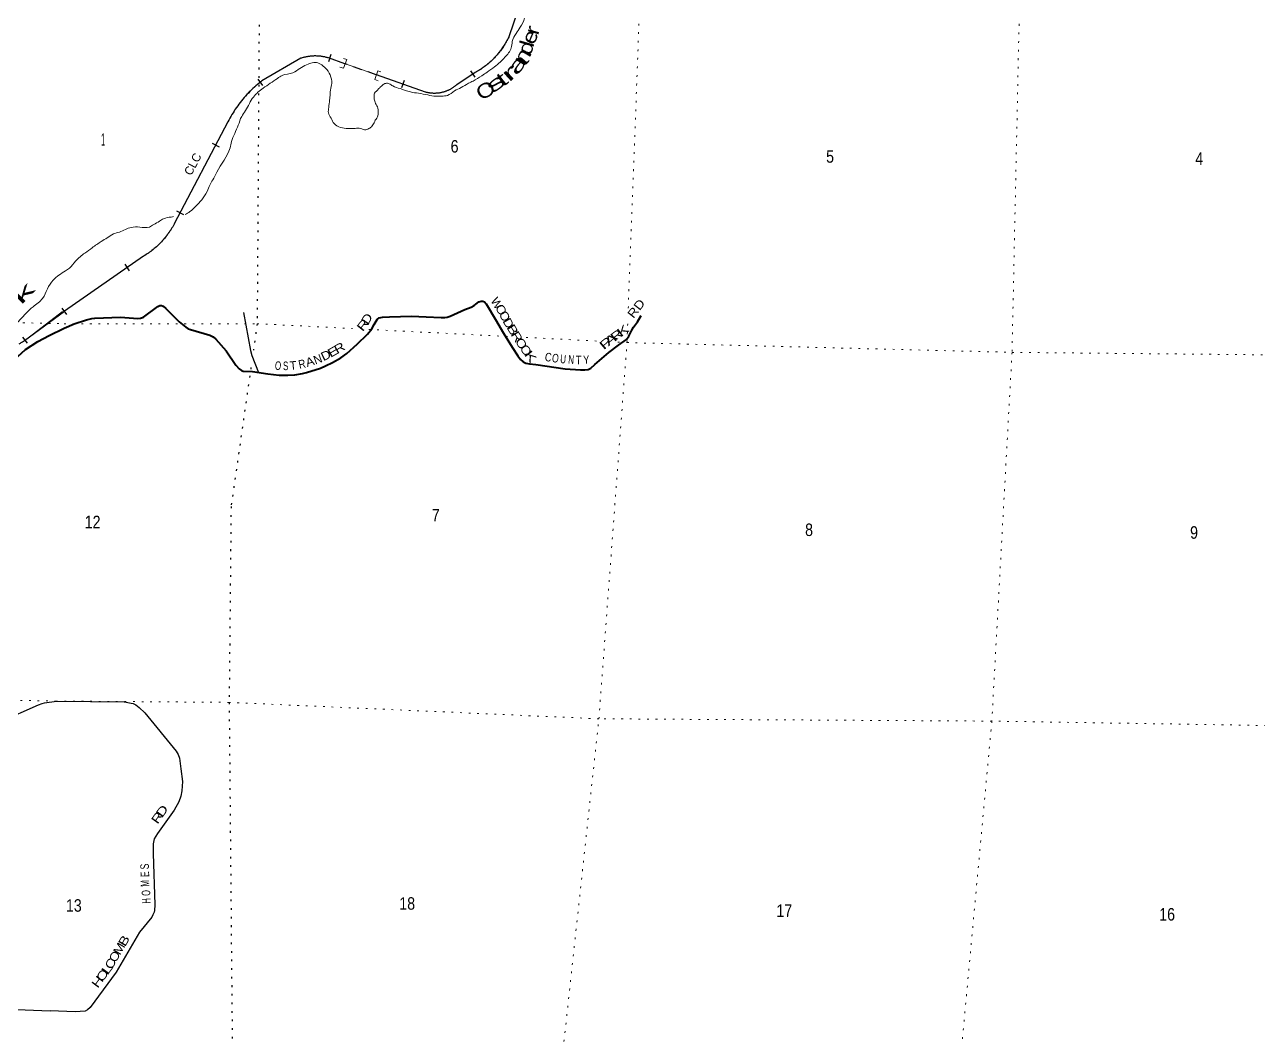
# Model space of a CAD drawing. Header units: feet. Extents: x -509309 to -252658, y -547785 to -360805.
# Drawn here: x -476531 to -459270, y -481320 to -467175 of the extents above; entities that cross this region are included whole.
import ezdxf
from ezdxf.enums import TextEntityAlignment as Align

# ---------------------------------------------------------------- set-up
doc = ezdxf.new("R2010")
doc.units = ezdxf.units.FT
doc.header["$LTSCALE"] = 80
doc.linetypes.add('DOTTED', pattern=[1.5, 0.3, -1.2])
doc.linetypes.add('SHORT_DASHED', pattern=[2.7, 1.5, -1.2])
for name, color, linetype, lineweight in [('26', 7, 'Continuous', 40), ('27', 7, 'Continuous', 13), ('29', 7, 'Continuous', 25), ('34', 7, 'Continuous', 25), ('39', 7, 'Continuous', 13), ('6', 7, 'DOTTED', 25), ('7', 7, 'DOTTED', 13)]:
    doc.layers.add(name, color=color, linetype=linetype, lineweight=lineweight)
doc.layers.add('30', color=7, linetype='Continuous')
doc.layers.add('41', color=7, linetype='Continuous')

msp = doc.modelspace()

# ---------------------------------------------------------------- linework, layer by layer
at = {"layer": '26'}
for points in [[(-475978.55, -471422.61), (-475838.17, -471360.95), (-475664.72, -471305.65), (-475593.39, -471287.3), (-475548.97, -471281.32), (-475190.01, -471268.85), (-474949.42, -471285.26), (-474908.66, -471283.05), (-474867.91, -471266.92), (-474668.45, -471121.16), (-474639.67, -471105.86), (-474617.38, -471103.34), (-474594.83, -471114.01), (-474556.7, -471146.05), (-474367.05, -471334.6), (-474276.92, -471409.63), (-474242.28, -471432.05), (-474212.41, -471443.5), (-473941.72, -471521.36), (-473895.84, -471542.14), (-473855.31, -471575.2), (-473712.93, -471737.66), (-473574.28, -471942.03), (-473531.06, -471990.65), (-473496.42, -472017.16), (-473472.93, -472024.57), (-473342.27, -472030.24), (-473130.17, -472063.49), (-472970.65, -472078.31), (-472931.93, -472080.35), (-472899.33, -472082.39), (-472848.07, -472081.79), (-472750.56, -472074.24), (-472642.55, -472055.89), (-472585.54, -472041.03), (-472393.94, -471980.46), (-472320.57, -471951.92), (-472223.52, -471904.46), (-472106.6, -471837.75), (-472025.07, -471778.82), (-471878.8, -471648.92), (-471736.14, -471508.84), (-471674.56, -471432.05), (-471639.96, -471372.76), (-471597.12, -471299.54), (-471571.71, -471279.55), (-471523.76, -471268.96), (-471426.16, -471265.83), (-471119.71, -471257.08), (-470914.59, -471263.98), (-470703.6, -471275.13), (-470653.58, -471273.04), (-470618.94, -471268.96), (-470576.14, -471254.69), (-470374.39, -471160.91), (-470282.8, -471129.09), (-470243.97, -471105.86), (-470219.51, -471085.48), (-470174.68, -471054.9), (-470142.51, -471047.02), (-470121.69, -471046.74), (-470099.28, -471054.9), (-470073.38, -471080.07), (-469941.41, -471300.18), (-469832.5, -471493.25), (-469711.61, -471688.84), (-469632.6, -471809.21), (-469593.88, -471860.17), (-469554.78, -471892), (-469518.48, -471911.14), (-469469.57, -471923.37), (-469381.2, -471931.59), (-468966.8, -471991.64), (-468756.32, -472004.92), (-468693.14, -472004.92), (-468647.1, -472003.51), (-468609.59, -471982.5), (-468553.45, -471929.43), (-468359.4, -471763.53), (-468220.3, -471661.37), (-468112.34, -471581.9), (-468075.66, -471533.99), (-468036.43, -471448.95), (-468012.49, -471407.59), (-467955.22, -471334.25), (-467903.3, -471246.34)], [(-476837.06, -472001.88), (-476731.78, -471918.52), (-476520.09, -471721.79), (-476347.15, -471608.94), (-476187.99, -471527.34), (-475978.55, -471422.61)]]:
    msp.add_lwpolyline(points, dxfattribs=at)
at = {"layer": '29'}
for points in [[(-473467.31, -471201.85), (-473371.91, -471736.69), (-473351.39, -471806.59), (-473257.81, -472043.48)], [(-476864.44, -476926.51), (-476339.45, -476695), (-476286.35, -476675.27), (-476252.28, -476666.75), (-476086.24, -476640.87)], [(-476086.24, -476640.87), (-475140.5, -476654.2), (-475087.52, -476660.31), (-475042.87, -476669.39), (-475012.12, -476674.58), (-474977.48, -476692.93), (-474928.57, -476729.62), (-474850.64, -476807.34), (-474412.22, -477342.86), (-474384.5, -477390.1), (-474364.13, -477439.03), (-474343.79, -477588.92), (-474323.37, -477769.27), (-474331.49, -477897.23), (-474347.82, -477973.12), (-474376.35, -478050.58), (-474440.37, -478167.77), (-474673.86, -478494.97), (-474717.96, -478571.02), (-474734.99, -478641.75), (-474734.44, -478774.46), (-474709, -479491.06), (-474714.61, -479571.32), (-474721.18, -479596.84), (-474735.61, -479634.2), (-474751.29, -479665.09), (-474923.77, -479874.28), (-475250.51, -480435.96), (-475615.27, -480928.96), (-475651.95, -480961.58), (-475685.1, -480982.29), (-475825.83, -480991.9), (-476175.71, -480976.89)], [(-476879.74, -480949.39), (-476175.71, -480976.89)]]:
    msp.add_lwpolyline(points, dxfattribs=at)
at = {"layer": '34', "lineweight": 13}
for p, q in [((-469757.97, -467344.77), (-469630.52, -466977.67)), ((-473212.03, -467961.06), (-472668.62, -467644.39)), ((-472280.84, -467639.64), (-470924.03, -468117.95)), ((-472119.3, -467768.09), (-472068.84, -467786.13)), ((-472071.59, -467647.09), (-472025.07, -467663.72)), ((-472068.84, -467786.13), (-472025.07, -467663.72)), ((-471632.5, -467942.16), (-471588.72, -467819.74)), ((-471632.5, -467942.16), (-471585.03, -467959.14)), ((-471588.72, -467819.74), (-471545.99, -467835.02)), ((-470486.57, -468014.5), (-470227.44, -467842.68)), ((-474439.58, -469963), (-473688.21, -468535.05)), ((-475978.99, -471185.19), (-474867.23, -470414.16)), ((-476531, -471597.05), (-476001, -471191.05))]:
    msp.add_line(p, q, dxfattribs=at)
at = {"layer": '34'}
for p, q in [((-472245.49, -467592.61), (-472282.27, -467696.92)), ((-473270.36, -467938.81), (-473201.46, -468025.34)), ((-470294.5, -467819.82), (-470233.38, -467912.01)), ((-471222.34, -467956.06), (-471259.11, -468060.38)), ((-473908.04, -468832.34), (-473810.16, -468883.84)), ((-474405.02, -469782.42), (-474307.13, -469833.93)), ((-475129.7, -470527.9), (-475066.66, -470618.79)), ((-476009.27, -471141.08), (-475946.24, -471231.98)), ((-476491.8, -471634.42), (-476559.07, -471546.61))]:
    msp.add_line(p, q, dxfattribs=at)
at = {"layer": '34', "linetype": 'SHORT_DASHED'}
msp.add_line((-471611.08, -467876.92), (-472048.38, -467722.76), dxfattribs=at)
at = {"layer": '34'}
for points in [[(-469629.47, -466978.01), (-469756.95, -467345.19), (-469758.46, -467348.37), (-469766.45, -467365.29), (-469774.75, -467382.14), (-469783.45, -467398.72), (-469792.38, -467415.29), (-469801.55, -467431.64), (-469811.07, -467447.8), (-469820.84, -467463.73), (-469830.89, -467479.57), (-469841.14, -467495.27), (-469851.78, -467510.7), (-469862.62, -467525.98), (-469873.81, -467541.08), (-469885.18, -467556.04), (-469896.86, -467570.68), (-469908.72, -467585.16), (-469920.84, -467599.43), (-469933.3, -467613.5), (-469945.91, -467627.29), (-469958.8, -467641), (-469971.91, -467654.32), (-469985.3, -467667.57), (-469998.89, -467680.42), (-470012.69, -467693.14), (-470026.63, -467705.57), (-470040.92, -467717.83), (-470055.4, -467729.7), (-470069.99, -467741.38), (-470084.91, -467752.88), (-470099.9, -467764.04), (-470115.13, -467774.98), (-470130.66, -467785.58), (-470146.19, -467795.95), (-470161.98, -467806.07), (-470178.06, -467815.88), (-470194.14, -467825.44), (-470210.38, -467834.71), (-470226.87, -467843.63), (-470485.88, -468015.37), (-470486.54, -468016), (-470492.6, -468021.37), (-470498.76, -468026.67), (-470504.95, -468031.87), (-470511.3, -468036.92), (-470517.7, -468041.86), (-470524.18, -468046.72), (-470530.71, -468051.43), (-470537.42, -468056.05), (-470544.13, -468060.57), (-470550.94, -468064.9)], [(-472049.31, -467722.43), (-472281.17, -467640.69), (-472288.57, -467638.55), (-472299.53, -467635.5), (-472310.5, -467632.65), (-472321.53, -467630.03), (-472332.56, -467627.61), (-472343.69, -467625.35), (-472354.82, -467623.25), (-472366, -467621.42), (-472377.2, -467619.74), (-472388.47, -467618.3), (-472399.75, -467616.99), (-472411.02, -467615.94), (-472422.31, -467615.04), (-472433.6, -467614.35), (-472444.95, -467613.88), (-472456.25, -467613.59), (-472467.62, -467613.49), (-472478.92, -467613.6), (-472490.3, -467613.9), (-472501.61, -467614.44), (-472512.93, -467615.12), (-472524.19, -467615.99), (-472535.51, -467617.08), (-472546.75, -467618.43), (-472557.95, -467619.88), (-472569.22, -467621.57), (-472580.36, -467623.43), (-472591.51, -467625.48), (-472602.63, -467627.82), (-472613.67, -467630.25), (-472624.69, -467632.88), (-472635.7, -467635.79), (-472646.6, -467638.79), (-472657.45, -467641.99), (-472668.17, -467645.41), (-473211.41, -467961.98), (-473228.29, -467975.12), (-473251.2, -467993.36), (-473273.57, -468012.04), (-473295.74, -468031.03), (-473317.53, -468050.39), (-473339.01, -468070.29), (-473360.06, -468090.39), (-473380.94, -468110.96), (-473401.24, -468131.83), (-473421.4, -468153.15), (-473440.94, -468174.77), (-473460.27, -468196.69), (-473479.15, -468218.83), (-473497.74, -468241.5), (-473515.72, -468264.48)], [(-470550.95, -468064.91), (-470557.79, -468069.19), (-470564.8, -468073.34), (-470571.81, -468077.33), (-470578.87, -468081.21), (-470586.07, -468085.02), (-470593.3, -468088.62), (-470600.57, -468092.16), (-470607.92, -468095.53), (-470615.36, -468098.83), (-470622.79, -468101.93), (-470630.34, -468104.91), (-470637.89, -468107.8), (-470645.51, -468110.55), (-470653.18, -468113.12), (-470660.92, -468115.61), (-470668.66, -468117.95), (-470676.46, -468120.14), (-470684.26, -468122.18), (-470692.13, -468124.11), (-470700.02, -468125.92), (-470707.94, -468127.54), (-470715.89, -468129.06), (-470723.89, -468130.42), (-470731.91, -468131.67), (-470739.92, -468132.74), (-470747.94, -468133.7), (-470755.98, -468134.52), (-470764.08, -468135.17), (-470772.12, -468135.69), (-470780.23, -468136.1), (-470788.3, -468136.33), (-470796.43, -468136.46), (-470804.51, -468136.38), (-470812.61, -468136.22), (-470820.67, -468135.92), (-470828.78, -468135.47), (-470836.84, -468134.83), (-470844.87, -468134.11), (-470852.96, -468133.23), (-470860.96, -468132.22), (-470868.98, -468131.06), (-470876.98, -468129.72), (-470884.92, -468128.3), (-470892.87, -468126.73), (-470900.8, -468124.98), (-470908.66, -468123.14), (-470916.5, -468121.17), (-470924.35, -468119.01), (-471609.21, -467877.58)], [(-473515.72, -468264.48), (-473533.4, -468287.61), (-473550.8, -468311.25), (-473567.66, -468334.97), (-473584.16, -468359.08), (-473600.13, -468383.63), (-473615.73, -468408.19), (-473630.95, -468433.12), (-473645.65, -468458.49), (-473659.98, -468483.89), (-473673.86, -468509.49), (-473687.23, -468535.56), (-474438.6, -469963.52), (-474440.67, -469967.43), (-474450.31, -469985.06), (-474460.28, -470002.62), (-474470.46, -470020.05), (-474481.08, -470037.2), (-474491.92, -470054.21), (-474503.14, -470071.03), (-474514.57, -470087.73), (-474526.35, -470104.07), (-474538.34, -470120.29), (-474550.6, -470136.26), (-474563.24, -470152.06), (-474576.06, -470167.56), (-474589.21, -470182.98), (-474602.58, -470198), (-474616.27, -470212.95), (-474630.21, -470227.49), (-474644.36, -470241.9), (-474658.68, -470256.01), (-474673.39, -470269.94), (-474688.33, -470283.47), (-474703.39, -470296.81), (-474718.83, -470309.97), (-474734.34, -470322.77), (-474750.14, -470335.33), (-474766.27, -470347.56), (-474782.42, -470359.52), (-474798.85, -470371.25), (-474815.61, -470382.64), (-474832.39, -470393.78), (-474849.36, -470404.61), (-474866.63, -470415.09), (-475973.45, -471182.94)], [(-476606.26, -471644.09), (-476600.41, -471639.51), (-476590.34, -471632.49), (-476580.23, -471625.62), (-476569.98, -471619), (-476559.68, -471612.48), (-476549.14, -471606.16), (-476538.6, -471600.06), (-476531.6, -471596.13), (-475973.61, -471183.28)]]:
    msp.add_lwpolyline(points, dxfattribs=at)
at = {"layer": '34', "lineweight": 13}
for centre, radius, start, end in [((-470732.78, -466895.92), 1073.18, 298.0915, 335.27641), ((-472467.12, -468262.95), 650.55, 73.36051, 108.04304), ((-472193.71, -469290.37), 1674.53, 127.45405, 153.18799), ((-470798.37, -467672.64), 462.7, 254.2422, 312.36742), ((-475460.91, -469423.15), 1155.23, 300.92453, 332.14029)]:
    msp.add_arc(centre, radius, start, end, dxfattribs=at)
at = {"layer": '39'}
for points in [[(-474283.92, -469830.56), (-474218.64, -469791.88), (-474139.79, -469720.3), (-474054.07, -469624.85), (-473979.76, -469510.94), (-473940.39, -469419.93), (-473899.73, -469349.04), (-473843.6, -469238.52), (-473656.9, -468899.56), (-473635.73, -468811.94), (-473543.26, -468582.19), (-473494.81, -468461.37), (-473439.61, -468376.92), (-473330.5, -468187.91), (-473193.58, -468064.1), (-472993.9, -467926.38), (-472930.23, -467886.4), (-472778.23, -467847.45), (-472679.67, -467786.58), (-472585.49, -467735.6), (-472427.96, -467710.89), (-472359.1, -467751.4), (-472322.05, -467782.8), (-472257.18, -467879.4), (-472235.21, -467996.61), (-472244.73, -468038.45), (-472256.43, -468142.47), (-472263.63, -468232.58), (-472277.21, -468332.51), (-472279.97, -468410.72), (-472244.41, -468484.23), (-472202.9, -468559.95), (-472110.39, -468613.33), (-471908.01, -468626.3), (-471829.78, -468628.99), (-471758.13, -468647.51), (-471727.62, -468636.51), (-471680.28, -468604), (-471642.19, -468549.09), (-471624.79, -468511.54), (-471588.49, -468450.54), (-471585, -468408.49), (-471596.14, -468325.78), (-471627.97, -468260.43), (-471637.01, -468232.01), (-471642.98, -468173.57), (-471627.09, -468121.91), (-471598.09, -468096.81), (-471583.41, -468079.24), (-471552.12, -468046.18), (-471525.19, -468023.01), (-471480.07, -467996.44), (-471430.06, -468002.18), (-471380.9, -468031.98), (-471275.79, -468069.72), (-471134.86, -468116.73), (-471019.01, -468134.76), (-470889.34, -468159.3), (-470779.51, -468177.13), (-470697.05, -468173.93), (-470616.46, -468166.66), (-470515.76, -468101.85), (-470423.79, -468056.82), (-470323.24, -467996.01), (-470257.84, -467964.13), (-470136.8, -467891.98), (-470060.6, -467838.37), (-469957.68, -467767.61), (-469876.9, -467698.1), (-469812.3, -467632.05), (-469723.31, -467500.57), (-469708.08, -467410.74), (-469653.9, -467298.14), (-469596.62, -467211.76), (-469535.78, -467081.33), (-469491.83, -466974.41), (-469451.59, -466915.55), (-469385.18, -466741.13), (-469377.13, -466626.95), (-469371.79, -466532.76), (-469390.74, -466443.76)], [(-475961.66, -470621.6), (-475905.43, -470581.31), (-475817.64, -470483.93), (-475689.16, -470371.88), (-475586.1, -470297.11), (-475458.48, -470209.13), (-475376.33, -470157.73), (-475288.09, -470104.54), (-475204.78, -470077.28), (-475039.82, -470012.67), (-474921.19, -470008.71), (-474786.58, -470007.31), (-474725.13, -469973.28), (-474645.12, -469925.83), (-474587.68, -469891.66), (-474480.38, -469867.23), (-474447.55, -469861.95)], [(-477108.23, -472084.03), (-477108.7, -471986.59), (-477108.74, -471838.21), (-477057.17, -471709.23), (-476894.05, -471533.02), (-476769.51, -471450.06), (-476599.29, -471308.13), (-476413.85, -471122.48), (-476280.39, -471005.66), (-476212.68, -470873.08), (-476131.16, -470748.89), (-475961.66, -470621.6)]]:
    msp.add_spline(points, degree=3, dxfattribs=at)
at = {"layer": '6'}
for points in [[(-473244.56, -466096.56), (-473277.91, -471360.28), (-473330.71, -471729.77)], [(-473365.36, -471972.23), (-473643.42, -473917.92), (-473670.01, -476659.87), (-473621.12, -482097.1), (-473977.7, -487357.75), (-474066.98, -489831.27)]]:
    msp.add_lwpolyline(points, dxfattribs=at)
at = {"layer": '7'}
for p, q in [((-468085.56, -471142.42), (-467901.86, -466253.94)), ((-476675.02, -471345.16), (-475977.27, -471360.36)), ((-471717.44, -471439.91), (-469762.79, -471539.66)), ((-469514.4, -471552.33), (-468530.28, -471602.55))]:
    msp.add_line(p, q, dxfattribs=at)
for points in [[(-462602.57, -466445.97), (-462716.06, -471761.16), (-462998.82, -476921.94), (-463499.2, -482330.26), (-463603.91, -486449.17)], [(-475977.27, -471360.36), (-473277.91, -471360.28), (-471946.03, -471428.24)], [(-469470.77, -495688.01), (-469399.27, -492832.07), (-468990.69, -487520.99), (-469075.27, -482241.17), (-468496.57, -476889.75), (-468103.67, -471624.32), (-468091.01, -471287.35)], [(-468230.35, -471617.86), (-468103.67, -471624.32), (-462716.06, -471761.16), (-457472.05, -471812.74), (-452162.61, -471944.89), (-446878.75, -472062.1), (-444252.24, -472134.33)], [(-476086.24, -476640.87), (-478960.55, -476600.1), (-479779.01, -476589.77)], [(-444359.09, -477682.49), (-447129.94, -477523.15), (-452358.53, -477148.81), (-457719.84, -477006.86), (-462998.82, -476921.94), (-468496.57, -476889.75), (-473670.01, -476659.87), (-476086.24, -476640.87)]]:
    msp.add_lwpolyline(points, dxfattribs=at)

# ---------------------------------------------------------------- texts
at = {"layer": '27'}
for s, rotation, width, p in [('W', 300.945, 1.05, (-469977.19, -471104.38)), ('D', 59.733, 1.25, (-471691.32, -471320.99)), ('O', 300.945, 1.2, (-469915.82, -471195.85)), ('O', 299.427, 1.15, (-469867.12, -471284.58)), ('R', 51.273, 1.45, (-471750.32, -471414.63)), ('D', 299.427, 1.2, (-469814.57, -471382.94)), ('B', 301.719, 1.4, (-469754.49, -471476.77)), ('K', 36.357, 1.45, (-468125.91, -471504.96)), ('R', 301.719, 1.3, (-469694.87, -471575.26)), ('O', 303.281, 1.25, (-469632.64, -471670.71)), ('P', 40.528, 1.65, (-468362.26, -471676.7)), ('A', 38.295, 1.65, (-468292.98, -471624.78)), ('R', 36.357, 1.4, (-468214.56, -471570.22)), ('D', 26.06, 1.15, (-472290.85, -471856.2)), ('E', 29.707, 1.35, (-472188.62, -471803.35)), ('R', 29.707, 1.25, (-472096.68, -471749.73)), ('O', 303.281, 1.25, (-469568.34, -471764.58)), ('K', 306.852, 1.5, (-469500.43, -471855.76)), ('O', 354.692, 0.7, (-472990.71, -472006.75)), ('S', 0.671, 0.7, (-472877.99, -472009.88)), ('T', 5.642, 0.95, (-472768.4, -472004.41)), ('R', 12.609, 0.85, (-472637.1, -471982.33)), ('A', 17.543, 1.1, (-472523.2, -471947.9)), ('C', 351.755, 0.8, (-469213.09, -471887.34)), ('O', 351.755, 0.75, (-469113.27, -471901.84)), ('U', 356.39, 0.7, (-469000.96, -471914.28)), ('N', 356.39, 0.7, (-468888.45, -471921.51)), ('T', 359, 0.85, (-468781.47, -471926.66)), ('Y', 4.254, 0.8, (-468667.49, -471924.9))]:
    msp.add_text(s, height=120, rotation=rotation, dxfattribs=dict(at, width=width)).set_placement(p, align=Align.CENTER)
at = {"layer": '27', "width": 1.2}
msp.add_text('RD', height=120, rotation=52.014, dxfattribs=at).set_placement((-468013.1, -471294.63))
at = {"layer": '27'}
msp.add_text('N', height=120, rotation=20.543, dxfattribs=at).set_placement((-472409.11, -471912.49), align=Align.CENTER)
at = {"layer": '30'}
for s, rotation, width, p in [('D', 54.488, 1.4, (-474560.25, -478215.25)), ('R', 54.488, 1.4, (-474626.11, -478307.55)), ('S', 92.033, 0.75, (-474793.17, -478954.74)), ('E', 92.033, 0.75, (-474789.34, -479062.37)), ('M', 92.033, 0.7, (-474789.13, -479191.4)), ('O', 91.002, 0.65, (-474774.1, -479326.11)), ('H', 92.881, 0.65, (-474768.63, -479435.31)), ('M', 59.813, 1.2, (-475157.57, -480136.41)), ('B', 59.813, 1.35, (-475090.41, -480025.35)), ('O', 59.813, 1.2, (-475221.14, -480246.26)), ('L', 53.503, 1.75, (-475329.42, -480424.93)), ('C', 59.813, 1.25, (-475279.11, -480345.89)), ('H', 53.503, 1.35, (-475463.18, -480605.71)), ('O', 53.503, 1.35, (-475396.01, -480514.93))]:
    msp.add_text(s, height=120, rotation=rotation, dxfattribs=dict(at, width=width)).set_placement(p, align=Align.CENTER)
at = {"layer": '34'}
msp.add_text('CLC', height=120, rotation=62.247, dxfattribs=at).set_placement((-474200.78, -469296.81))
at = {"layer": '41'}
for s, rotation, width, p in [('e', 67.272, 1.25, (-469406.47, -467469.66)), ('r', 73.504, 1.25, (-469348.74, -467332.25)), ('d', 73.681, 1.3, (-469450.05, -467617.35)), ('n', 59.054, 1.6, (-469547.36, -467772.19)), ('r', 42.269, 2.15, (-469756.66, -467991.72)), ('a', 49.319, 1.95, (-469653.12, -467899.77)), ('s', 36.797, 2, (-469991.29, -468151.5)), ('t', 37.216, 1.65, (-469845.11, -468055.98)), ('O', 29.484, 1.25, (-470146.8, -468243.76)), ('k', 46.229, 2.25, (-476583.21, -471108.53))]:
    msp.add_text(s, height=200, rotation=rotation, dxfattribs=dict(at, width=width)).set_placement(p)
at = {"layer": '7'}
for s, width, p in [('1', 0.4, (-475461.45, -468870.49)), ('6', 0.85, (-470571.37, -468965.85)), ('5', 0.85, (-465317.48, -469107.33)), ('4', 0.85, (-460152.7, -469137.66)), ('7', 0.85, (-470834.74, -474128.04)), ('12', 0.85, (-475691.29, -474222.22)), ('8', 0.85, (-465611.46, -474331.55)), ('9', 0.85, (-460224.82, -474369.82)), ('13', 0.85, (-475953.65, -479589.65)), ('18', 0.85, (-471289.63, -479561.57)), ('17', 0.85, (-466013.22, -479662.3)), ('16', 0.85, (-460656.98, -479713.53))]:
    msp.add_text(s, height=175, dxfattribs=dict(at, width=width)).set_placement(p)

doc.saveas('drawing.dxf')
